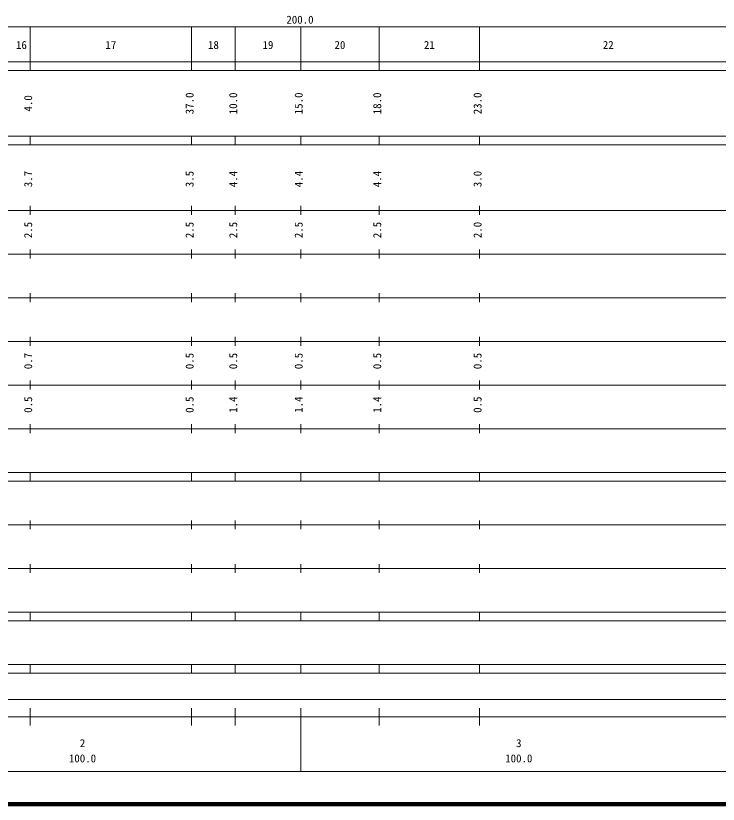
# Model space of a CAD drawing. Units: millimetres on the paper. Extents: x 40 to 680, y 20 to 380.
# Drawn here: x 202.7 to 363.7, y 20 to 200.6 of the extents above; entities that cross this region are included whole.
import ezdxf
from ezdxf.enums import TextEntityAlignment as Align

# ---------------------------------------------------------------- set-up
doc = ezdxf.new("R2010")
doc.units = ezdxf.units.MM
doc.layers.add('M-TTL', color=2, linetype='Continuous', lineweight=140)
doc.layers.add('M-TTL-BAND', color=7, linetype='Continuous', lineweight=13)
doc.styles.add('ＭＳ ゴシック', font='')
doc.styles.get('ＭＳ ゴシック').set_extended_font_data('MS Gothic')

msp = doc.modelspace()

# ---------------------------------------------------------------- linework, layer by layer
at = {"layer": 'M-TTL'}
msp.add_line((40, 20), (680, 20), dxfattribs=at)
at = {"layer": 'M-TTL-BAND'}
for p, q in [((68, 198), (579, 198)), ((206, 188), (206, 198)), ((243, 188), (243, 198)), ((253, 188), (253, 198)), ((268, 188), (268, 198)), ((286, 188), (286, 198)), ((309, 188), (309, 198)), ((40, 190), (579, 190)), ((40, 188), (579, 188)), ((40, 173), (579, 173)), ((206, 171), (206, 173)), ((243, 171), (243, 173)), ((253, 171), (253, 173)), ((268, 171), (268, 173)), ((286, 171), (286, 173)), ((309, 171), (309, 173)), ((40, 171), (579, 171)), ((40, 156), (579, 156)), ((206, 155), (206, 157)), ((243, 155), (243, 157)), ((253, 155), (253, 157)), ((268, 155), (268, 157)), ((286, 155), (286, 157)), ((309, 155), (309, 157)), ((206, 145), (206, 147)), ((243, 145), (243, 147)), ((253, 145), (253, 147)), ((268, 145), (268, 147)), ((286, 145), (286, 147)), ((309, 145), (309, 147)), ((46, 146), (579, 146)), ((52, 136), (579, 136)), ((206, 135), (206, 137)), ((243, 135), (243, 137)), ((253, 135), (253, 137)), ((268, 135), (268, 137)), ((286, 135), (286, 137)), ((309, 135), (309, 137)), ((206, 125), (206, 127)), ((243, 125), (243, 127)), ((253, 125), (253, 127)), ((268, 125), (268, 127)), ((286, 125), (286, 127)), ((309, 125), (309, 127)), ((46, 126), (579, 126)), ((52, 116), (579, 116)), ((206, 115), (206, 117)), ((243, 115), (243, 117)), ((253, 115), (253, 117)), ((268, 115), (268, 117)), ((286, 115), (286, 117)), ((309, 115), (309, 117)), ((206, 105), (206, 107)), ((243, 105), (243, 107)), ((253, 105), (253, 107)), ((268, 105), (268, 107)), ((286, 105), (286, 107)), ((309, 105), (309, 107)), ((46, 106), (579, 106)), ((40, 96), (579, 96)), ((206, 94), (206, 96)), ((243, 94), (243, 96)), ((253, 94), (253, 96)), ((268, 94), (268, 96)), ((286, 94), (286, 96)), ((309, 94), (309, 96)), ((40, 94), (579, 94)), ((206, 83), (206, 85)), ((243, 83), (243, 85)), ((253, 83), (253, 85)), ((268, 83), (268, 85)), ((286, 83), (286, 85)), ((309, 83), (309, 85)), ((49, 84), (579, 84)), ((206, 73), (206, 75)), ((243, 73), (243, 75)), ((253, 73), (253, 75)), ((268, 73), (268, 75)), ((286, 73), (286, 75)), ((309, 73), (309, 75)), ((40, 74), (579, 74)), ((40, 64), (579, 64)), ((206, 62), (206, 64)), ((243, 62), (243, 64)), ((253, 62), (253, 64)), ((268, 62), (268, 64)), ((286, 62), (286, 64)), ((309, 62), (309, 64)), ((40, 62), (579, 62)), ((40, 52), (579, 52)), ((206, 50), (206, 52)), ((243, 50), (243, 52)), ((253, 50), (253, 52)), ((268, 50), (268, 52)), ((286, 50), (286, 52)), ((309, 50), (309, 52)), ((40, 50), (579, 50)), ((71, 44), (465, 44)), ((206, 38), (206, 42)), ((243, 38), (243, 42)), ((253, 38), (253, 42)), ((268, 27.5), (268, 42)), ((286, 38), (286, 42)), ((309, 38), (309, 42)), ((40, 40), (579, 40)), ((68, 27.5), (579, 27.5))]:
    msp.add_line(p, q, dxfattribs=at)

# ---------------------------------------------------------------- texts
at = {"layer": 'M-TTL-BAND', "style": 'ＭＳ ゴシック'}
for s, p in [('200.0', (264.719, 198.195)), ('16', (202.75, 192.405)), ('17', (223.25, 192.405)), ('18', (246.75, 192.405)), ('19', (259.25, 192.405)), ('20', (275.75, 192.405)), ('21', (296.25, 192.405)), ('22', (337.25, 192.405)), ('2', (217.375, 32.523)), ('3', (317.375, 32.523)), ('100.0', (214.875, 29.033)), ('100.0', (314.875, 29.033))]:
    msp.add_text(s, height=1.833, dxfattribs=at).set_placement(p, align=Align.BOTTOM_LEFT)
for s, p in [('37.0', (244, 178)), ('10.0', (254, 178)), ('15.0', (269, 178)), ('18.0', (287, 178)), ('23.0', (310, 178)), ('4.0', (207, 178.625)), ('3.7', (207, 161.299)), ('3.5', (244, 161.299)), ('4.4', (254, 161.299)), ('4.4', (269, 161.299)), ('4.4', (287, 161.299)), ('3.0', (310, 161.299)), ('2.5', (207, 149.625)), ('2.5', (244, 149.625)), ('2.5', (254, 149.625)), ('2.5', (269, 149.625)), ('2.5', (287, 149.625)), ('2.0', (310, 149.625)), ('0.7', (207, 119.625)), ('0.5', (244, 119.625)), ('0.5', (254, 119.625)), ('0.5', (269, 119.625)), ('0.5', (287, 119.625)), ('0.5', (310, 119.625)), ('0.5', (207, 109.625)), ('0.5', (244, 109.625)), ('1.4', (254, 109.625)), ('1.4', (269, 109.625)), ('1.4', (287, 109.625)), ('0.5', (310, 109.625))]:
    msp.add_text(s, height=1.833, rotation=90, dxfattribs=at).set_placement(p, align=Align.BOTTOM_LEFT)

doc.saveas('drawing.dxf')
